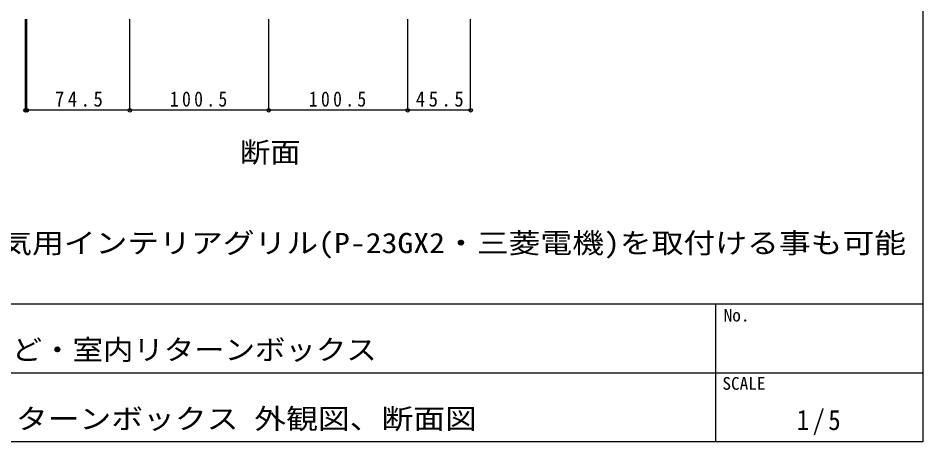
# Model space of a CAD drawing. Units: millimetres at full size, sheet at 1:5. Extents: x -2292 to 1828, y -1273 to 1617.
# Drawn here: x -926 to -272, y 212 to 519 of the extents above; entities that cross this region are included whole.
import ezdxf
from ezdxf.enums import TextEntityAlignment as Align

# ---------------------------------------------------------------- set-up
doc = ezdxf.new("R2010")
doc.units = ezdxf.units.MM
doc.header["$LTSCALE"] = 5
doc.header["$PDMODE"] = 32
doc.header["$PDSIZE"] = 2.5
doc.layers.add('0-0', color=4, linetype='Continuous')
doc.layers.add('F-0', color=2, linetype='Continuous')
doc.styles.add('ＭＳ ゴシック', font='')
doc.styles.get('ＭＳ ゴシック').set_extended_font_data('MS Gothic')

msp = doc.modelspace()

# ---------------------------------------------------------------- linework, layer by layer
at = {"layer": '0-0'}
for p, q in [((-920.995, 452.398), (-920.995, 518.439)), ((-919.995, 452.398), (-919.995, 518.439)), ((-919.995, 452.398), (-919.995, 518.439)), ((-845.495, 452.398), (-845.495, 518.439)), ((-744.995, 452.398), (-744.995, 518.439)), ((-644.495, 452.398), (-644.495, 518.439)), ((-598.995, 452.398), (-598.995, 518.439)), ((-598.995, 452.398), (-598.995, 518.439)), ((-598.995, 452.398), (-598.995, 518.439)), ((-919.995, 452.398), (-920.995, 452.398)), ((-744.995, 452.398), (-845.495, 452.398)), ((-598.995, 452.398), (-644.495, 452.398))]:
    msp.add_line(p, q, dxfattribs=at)
for points in [[(-845.495, 452.398), (-919.995, 452.398), (-919.995, 518.439)], [(-644.495, 452.398), (-744.995, 452.398), (-744.995, 518.439)]]:
    msp.add_lwpolyline(points, dxfattribs=at)
at = {"layer": '0-0', "color": 5}
for p in [(-920.995, 452.398), (-919.995, 452.398), (-845.495, 452.398), (-744.995, 452.398), (-644.495, 452.398), (-598.995, 452.398)]:
    msp.add_point(p, dxfattribs=at)
at = {"layer": 'F-0', "color": 5}
for p, q in [((-271.874, 1617.338), (-271.874, 212.338)), ((-2291.874, 312.338), (-271.874, 312.338)), ((-271.874, 212.338), (-2291.874, 212.338))]:
    msp.add_line(p, q, dxfattribs=at)
at = {"layer": 'F-0'}
for p, q in [((-421.874, 312.338), (-421.874, 212.338)), ((-1021.874, 262.338), (-271.874, 262.338))]:
    msp.add_line(p, q, dxfattribs=at)

# ---------------------------------------------------------------- texts
at = {"layer": '0-0', "color": 7, "style": 'ＭＳ ゴシック'}
for s, width, p in [('断面', 1.1, (-765.978, 410.281)), ('丸蓋に代えて給気用インテリアグリル(P-23GX2・三菱電機)を取付ける事も可能', 1.15, (-1100.19, 344.597))]:
    msp.add_text(s, height=14.66, dxfattribs=dict(at, width=width)).set_placement(p, align=Align.BOTTOM_LEFT)
at = {"layer": '0-0', "color": 7, "char_height": 11, "attachment_point": 7, "style": 'ＭＳ ゴシック'}
for s, insert in [('\\T1.38;\\W0.9;74.5', (-899.62, 454.898)), ('\\T1.38;\\W0.85;100.5', (-816.495, 454.898)), ('\\T1.38;\\W0.85;100.5', (-715.995, 454.898)), ('\\T1.38;\\W0.9;45.5', (-638.62, 454.898))]:
    msp.add_mtext(s, dxfattribs=dict(at, insert=insert))
at = {"layer": 'F-0', "color": 4, "style": 'ＭＳ ゴシック'}
for s, p in [('No.', (-415.988, 296.757)), ('SCALE', (-416.874, 247.338))]:
    msp.add_text(s, height=9.164, dxfattribs=at).set_placement(p, align=Align.BOTTOM_LEFT)
at = {"layer": 'F-0', "color": 7, "style": 'ＭＳ ゴシック'}
for s, width, p in [('陽のまど・室内リターンボックス', 1.1, (-996.874, 267.338)), ('室内リターンボックス 外観図、断面図', 1.15, (-996.874, 217.338))]:
    msp.add_text(s, height=14.66, dxfattribs=dict(at, width=width)).set_placement(p, align=Align.BOTTOM_LEFT)
at = {"layer": 'F-0', "color": 7, "insert": (-363.124, 217.338), "char_height": 14.66, "attachment_point": 7, "style": 'ＭＳ ゴシック'}
msp.add_mtext('\\T1.27;\\W0.9;1/5', dxfattribs=at)

doc.saveas('drawing.dxf')
